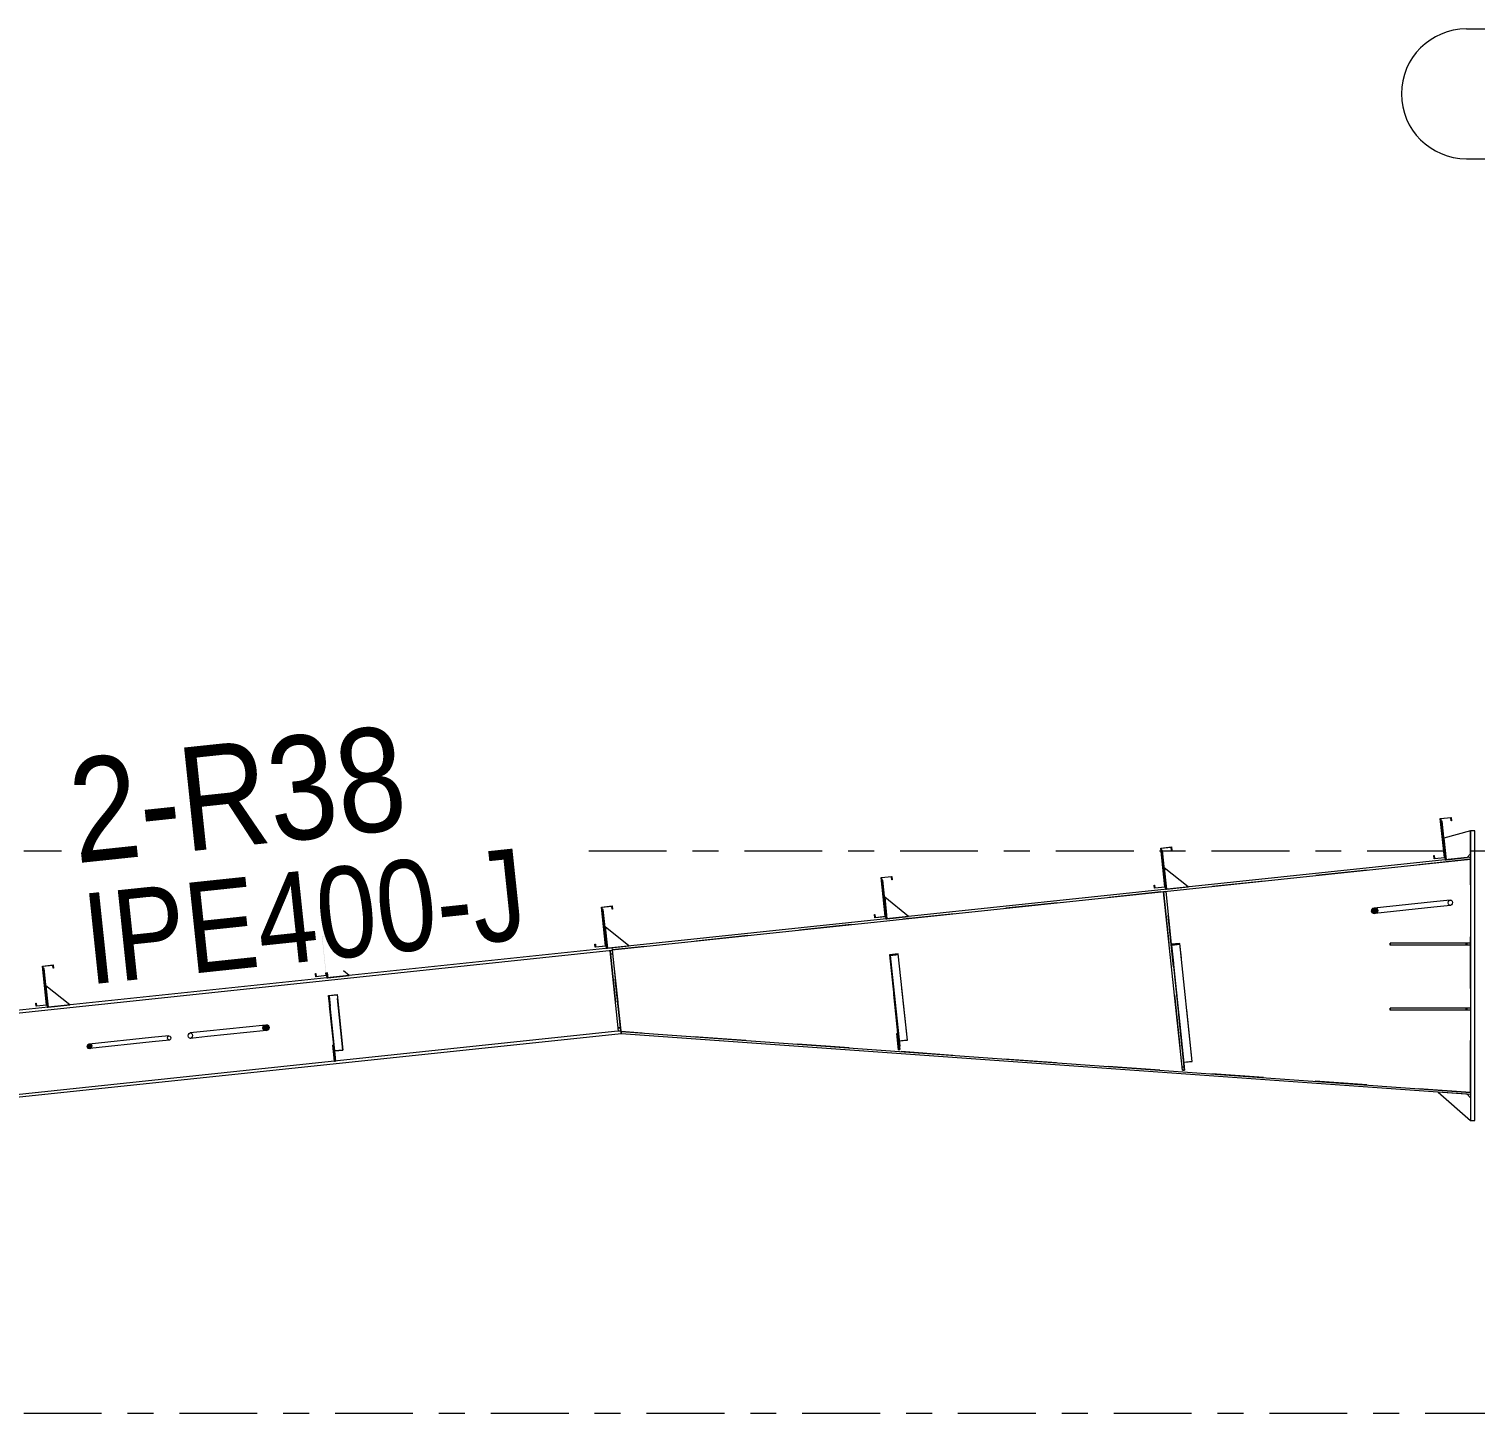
# Model space of a CAD drawing. Header units: millimetres. Extents: x -49 to 773, y -65 to 509.
# Drawn here: x 164.2 to 219.9, y 91.9 to 145.2 of the extents above; entities that cross this region are included whole.
import ezdxf

# ---------------------------------------------------------------- set-up
doc = ezdxf.new("R2010")
doc.units = ezdxf.units.MM
for name, pattern in [('XKITLINE00', [0]), ('XKITLINE02', [4, 2, -2]), ('XKITLINE03', [6, 3, -1, 1, -1])]:
    doc.linetypes.add(name, pattern=pattern)
for name, color, linetype, lineweight in [('Part', 2, 'Continuous', 0), ('PartMark', 7, 'Continuous', 0), ('S-grid', 1, 'Continuous', 0)]:
    doc.layers.add(name, color=color, linetype=linetype, lineweight=lineweight)
doc.styles.add('ARIAL', font='ARIAL.TTF')

# ---------------------------------------------------------------- blocks, each defined once
blk = doc.blocks.new('*A67')
at = {"layer": 'Part'}
blk.add_hatch(color=3, dxfattribs=at).paths.add_polyline_path([(175.491, 110.236), (175.906, 110.28), (175.919, 110.156), (175.904, 110.154), (175.892, 110.263), (175.508, 110.223), (175.665, 108.729), (175.251, 108.686), (175.238, 108.81), (175.253, 108.812), (175.264, 108.702), (175.649, 108.743)], flags=17)
blk = doc.blocks.new('*A68')
at = {"layer": 'Part'}
blk.add_hatch(color=3, dxfattribs=at).paths.add_polyline_path([(175.491, 110.236), (175.906, 110.28), (175.919, 110.156), (175.904, 110.154), (175.892, 110.263), (175.508, 110.223), (175.665, 108.729), (175.251, 108.686), (175.238, 108.81), (175.253, 108.812), (175.264, 108.702), (175.649, 108.743)], flags=17)
blk = doc.blocks.new('*A71')
at = {"layer": 'Part'}
blk.add_hatch(color=3, dxfattribs=at).paths.add_polyline_path([(175.746, 107.967), (176.077, 108.002), (176.079, 107.981), (175.765, 107.948), (175.807, 107.549), (175.79, 107.547)], flags=17)
blk = doc.blocks.new('*A72')
at = {"layer": 'Part'}
blk.add_hatch(color=3, dxfattribs=at).paths.add_polyline_path([(208.218, 109.937), (208.55, 109.972), (208.553, 109.94), (208.238, 109.907), (208.303, 109.294), (208.286, 109.292)], flags=17)
blk = doc.blocks.new('*A73')
at = {"layer": 'Part'}
blk.add_hatch(color=3, dxfattribs=at).paths.add_polyline_path([(197.367, 109.533), (197.699, 109.568), (197.702, 109.542), (197.387, 109.509), (197.439, 109.014), (197.422, 109.012)], flags=17)
blk = doc.blocks.new('*A75')
at = {"layer": 'Part'}
blk.add_hatch(color=3, dxfattribs=at).paths.add_polyline_path([(166.527, 106.09), (166.606, 106.073), (166.644, 106.018), (166.618, 105.956), (166.544, 105.924), (166.465, 105.94), (166.427, 105.995), (166.453, 106.057)], flags=17)
blk = doc.blocks.new('*A78')
at = {"layer": 'Part'}
blk.add_hatch(color=3, dxfattribs=at).paths.add_polyline_path([(173.395, 106.821), (173.448, 106.788), (173.471, 106.738), (173.459, 106.685), (173.414, 106.642), (173.35, 106.621), (173.282, 106.628), (173.23, 106.66), (173.206, 106.71), (173.219, 106.764), (173.263, 106.807), (173.328, 106.828)], flags=17)
blk = doc.blocks.new('*A81')
at = {"layer": 'Part'}
blk.add_hatch(color=3, dxfattribs=at).paths.add_polyline_path([(164.718, 109.1), (165.132, 109.144), (165.145, 109.019), (165.13, 109.018), (165.119, 109.127), (164.734, 109.086), (164.892, 107.593), (164.477, 107.549), (164.464, 107.674), (164.479, 107.675), (164.491, 107.566), (164.875, 107.606)], flags=17)
blk = doc.blocks.new('*A82')
at = {"layer": 'Part'}
blk.add_hatch(color=3, dxfattribs=at).paths.add_polyline_path([(164.718, 109.1), (165.132, 109.144), (165.145, 109.019), (165.13, 109.018), (165.119, 109.127), (164.734, 109.086), (164.892, 107.593), (164.477, 107.549), (164.464, 107.674), (164.479, 107.675), (164.491, 107.566), (164.875, 107.606)], flags=17)
blk = doc.blocks.new('*A85')
at = {"layer": 'Part'}
blk.add_hatch(color=3, dxfattribs=at).paths.add_polyline_path([(216.111, 111.326), (216.163, 111.294), (216.186, 111.244), (216.174, 111.19), (216.13, 111.147), (216.065, 111.126), (215.997, 111.133), (215.945, 111.166), (215.922, 111.216), (215.934, 111.27), (215.978, 111.313), (216.043, 111.333)], flags=17)
blk = doc.blocks.new('*A87')
at = {"layer": 'Part'}
blk.add_hatch(color=3, dxfattribs=at).paths.add_polyline_path([(218.586, 114.782), (219, 114.825), (219.013, 114.701), (218.998, 114.699), (218.987, 114.809), (218.602, 114.768), (218.76, 113.275), (218.345, 113.231), (218.332, 113.355), (218.347, 113.357), (218.359, 113.248), (218.743, 113.288)], flags=17)
blk = doc.blocks.new('*A88')
at = {"layer": 'Part'}
blk.add_hatch(color=3, dxfattribs=at).paths.add_polyline_path([(218.586, 114.782), (219, 114.825), (219.013, 114.701), (218.998, 114.699), (218.987, 114.809), (218.602, 114.768), (218.76, 113.275), (218.345, 113.231), (218.332, 113.355), (218.347, 113.357), (218.359, 113.248), (218.743, 113.288)], flags=17)
blk = doc.blocks.new('*A89')
at = {"layer": 'Part'}
blk.add_hatch(color=3, dxfattribs=at).paths.add_polyline_path([(186.265, 111.373), (186.679, 111.416), (186.692, 111.292), (186.677, 111.29), (186.666, 111.4), (186.281, 111.359), (186.439, 109.866), (186.025, 109.822), (186.011, 109.946), (186.026, 109.948), (186.038, 109.839), (186.422, 109.879)], flags=17)
blk = doc.blocks.new('*A90')
at = {"layer": 'Part'}
blk.add_hatch(color=3, dxfattribs=at).paths.add_polyline_path([(186.265, 111.373), (186.679, 111.416), (186.692, 111.292), (186.677, 111.29), (186.666, 111.4), (186.281, 111.359), (186.439, 109.866), (186.025, 109.822), (186.011, 109.946), (186.026, 109.948), (186.038, 109.839), (186.422, 109.879)], flags=17)
blk = doc.blocks.new('*A91')
at = {"layer": 'Part'}
blk.add_hatch(color=3, dxfattribs=at).paths.add_polyline_path([(197.039, 112.509), (197.453, 112.553), (197.466, 112.428), (197.451, 112.427), (197.44, 112.536), (197.055, 112.496), (197.213, 111.002), (196.798, 110.958), (196.785, 111.083), (196.8, 111.084), (196.811, 110.975), (197.196, 111.016)], flags=17)
blk = doc.blocks.new('*A92')
at = {"layer": 'Part'}
blk.add_hatch(color=3, dxfattribs=at).paths.add_polyline_path([(197.039, 112.509), (197.453, 112.553), (197.466, 112.428), (197.451, 112.427), (197.44, 112.536), (197.055, 112.496), (197.213, 111.002), (196.798, 110.958), (196.785, 111.083), (196.8, 111.084), (196.811, 110.975), (197.196, 111.016)], flags=17)
blk = doc.blocks.new('*A93')
at = {"layer": 'Part'}
blk.add_hatch(color=3, dxfattribs=at).paths.add_polyline_path([(207.812, 113.645), (208.226, 113.689), (208.24, 113.565), (208.225, 113.563), (208.213, 113.672), (207.829, 113.632), (207.986, 112.139), (207.572, 112.095), (207.559, 112.219), (207.574, 112.221), (207.585, 112.111), (207.97, 112.152)], flags=17)
blk = doc.blocks.new('*A94')
at = {"layer": 'Part'}
blk.add_hatch(color=3, dxfattribs=at).paths.add_polyline_path([(207.812, 113.645), (208.226, 113.689), (208.24, 113.565), (208.225, 113.563), (208.213, 113.672), (207.829, 113.632), (207.986, 112.139), (207.572, 112.095), (207.559, 112.219), (207.574, 112.221), (207.585, 112.111), (207.97, 112.152)], flags=17)
blk = doc.blocks.new('*A276')
at = {"layer": 'S-grid', "color": 1, "linetype": 'XKITLINE03', "lineweight": 0}
for p, q in [((-10, 113.542), (165.458, 113.542)), ((185.77, 113.542), (256.105, 113.542))]:
    blk.add_line(p, q, dxfattribs=at)
blk = doc.blocks.new('*A277')
at = {"layer": 'S-grid', "color": 1, "linetype": 'XKITLINE03', "lineweight": 0}
blk.add_line((-10, 91.875), (266.6, 91.875), dxfattribs=at)
blk = doc.blocks.new('*A279')
at = {"layer": 'Part', "color": 2, "linetype": 'XKITLINE00', "lineweight": 0}
for p, q in [((186.667, 109.806), (114.45, 102.189)), ((186.679, 109.698), (114.462, 102.081)), ((186.676, 109.723), (186.679, 109.698)), ((187.006, 106.599), (122.476, 99.793)), ((187.017, 106.491), (122.487, 99.685)), ((187.006, 106.599), (187.017, 106.491)), ((122.145, 99.758), (114.788, 98.982)), ((122.156, 99.65), (114.8, 98.874))]:
    blk.add_line(p, q, dxfattribs=at)
at = {"layer": 'Part', "color": 7, "linetype": 'XKITLINE02', "lineweight": 0}
for p, q in [((186.667, 109.806), (186.676, 109.723)), ((186.679, 109.698), (187.006, 106.599)), ((114.45, 102.189), (114.8, 98.874)), ((122.476, 99.793), (122.145, 99.758)), ((122.487, 99.685), (122.156, 99.65))]:
    blk.add_line(p, q, dxfattribs=at)
blk = doc.blocks.new('*A468')
at = {"layer": 'S-grid', "color": 1, "linetype": 'XKITLINE00', "lineweight": 0}
for p, q in [((219.589, 145.208), (224.577, 145.208)), ((219.589, 140.208), (224.577, 140.208))]:
    blk.add_line(p, q, dxfattribs=at)
for centre, start, end in [((219.589, 142.708), 90, 270), ((224.577, 142.708), 270, 90)]:
    blk.add_arc(centre, 2.5, start, end, dxfattribs=at)
blk = doc.blocks.new('*A477')
at = {"layer": 'Part', "color": 7, "linetype": 'XKITLINE02', "lineweight": 0}
for p, q in [((219.75, 107.482), (216.65, 107.482)), ((216.65, 107.398), (216.65, 107.482)), ((219.75, 107.398), (216.65, 107.398)), ((219.583, 107.398), (219.583, 107.482)), ((219.625, 107.398), (219.625, 107.482)), ((219.75, 107.482), (219.75, 107.398))]:
    blk.add_line(p, q, dxfattribs=at)
blk = doc.blocks.new('*A478')
at = {"layer": 'Part', "color": 7, "linetype": 'XKITLINE02', "lineweight": 0}
for p, q in [((219.75, 109.982), (216.65, 109.982)), ((216.65, 109.898), (216.65, 109.982)), ((219.75, 109.898), (216.65, 109.898)), ((219.583, 109.898), (219.583, 109.982)), ((219.625, 109.898), (219.625, 109.982)), ((219.75, 109.982), (219.75, 109.898))]:
    blk.add_line(p, q, dxfattribs=at)
blk = doc.blocks.new('*A479')
at = {"layer": 'Part', "color": 2, "linetype": 'XKITLINE00', "lineweight": 0}
for p, q in [((219.75, 114.315), (218.722, 114.025)), ((218.722, 114.025), (218.81, 113.196)), ((219.626, 113.282), (219.75, 113.421))]:
    blk.add_line(p, q, dxfattribs=at)
at = {"layer": 'Part', "color": 7, "linetype": 'XKITLINE02', "lineweight": 0}
for p, q in [((219.75, 113.421), (219.75, 114.315)), ((218.81, 113.196), (219.626, 113.282))]:
    blk.add_line(p, q, dxfattribs=at)
blk = doc.blocks.new('*A480')
at = {"layer": 'Part', "color": 2, "linetype": 'XKITLINE00', "lineweight": 0}
for p, q in [((218.652, 114.688), (218.611, 114.684)), ((218.81, 113.196), (218.652, 114.688)), ((218.76, 113.275), (218.768, 113.192))]:
    blk.add_line(p, q, dxfattribs=at)
at = {"layer": 'Part', "color": 7, "linetype": 'XKITLINE02', "lineweight": 0}
for p, q in [((218.611, 114.684), (218.76, 113.275)), ((218.768, 113.192), (218.81, 113.196))]:
    blk.add_line(p, q, dxfattribs=at)
blk = doc.blocks.new('*A481')
at = {"layer": 'Part', "color": 2, "linetype": 'XKITLINE00', "lineweight": 0}
for p, q in [((219.75, 109.982), (216.65, 109.982)), ((216.65, 109.982), (216.65, 109.898)), ((219.75, 109.898), (216.65, 109.898)), ((219.583, 109.898), (219.583, 109.982))]:
    blk.add_line(p, q, dxfattribs=at)
at = {"layer": 'Part', "color": 7, "linetype": 'XKITLINE02', "lineweight": 0}
for p, q in [((219.625, 109.898), (219.625, 109.982)), ((219.75, 109.982), (219.75, 109.898))]:
    blk.add_line(p, q, dxfattribs=at)
blk = doc.blocks.new('*A482')
at = {"layer": 'Part', "color": 2, "linetype": 'XKITLINE00', "lineweight": 0}
for p, q in [((219.75, 107.482), (216.65, 107.482)), ((216.65, 107.482), (216.65, 107.398)), ((219.75, 107.398), (216.65, 107.398)), ((219.583, 107.398), (219.583, 107.482))]:
    blk.add_line(p, q, dxfattribs=at)
at = {"layer": 'Part', "color": 7, "linetype": 'XKITLINE02', "lineweight": 0}
for p, q in [((219.625, 107.398), (219.625, 107.482)), ((219.75, 107.482), (219.75, 107.398))]:
    blk.add_line(p, q, dxfattribs=at)
blk = doc.blocks.new('*A530')
at = {"layer": 'Part', "color": 2, "linetype": 'XKITLINE00', "lineweight": 0}
for p, q in [((175.238, 108.81), (175.253, 108.812)), ((175.239, 108.802), (175.238, 108.81)), ((175.251, 108.686), (175.239, 108.802)), ((175.665, 108.729), (175.251, 108.686)), ((175.253, 108.812), (175.254, 108.803)), ((175.254, 108.803), (175.264, 108.702)), ((175.264, 108.702), (175.649, 108.743)), ((175.649, 108.743), (175.638, 108.844)), ((175.653, 108.845), (175.665, 108.729))]:
    blk.add_line(p, q, dxfattribs=at)
blk = doc.blocks.new('*A531')
at = {"layer": 'Part', "color": 2, "linetype": 'XKITLINE00', "lineweight": 0}
for p, q in [((175.238, 108.81), (175.253, 108.812)), ((175.239, 108.802), (175.238, 108.81)), ((175.251, 108.686), (175.239, 108.802)), ((175.665, 108.729), (175.251, 108.686)), ((175.253, 108.812), (175.254, 108.803)), ((175.254, 108.803), (175.264, 108.702)), ((175.264, 108.702), (175.649, 108.743)), ((175.649, 108.743), (175.638, 108.844)), ((175.653, 108.845), (175.665, 108.729))]:
    blk.add_line(p, q, dxfattribs=at)
blk = doc.blocks.new('*A532')
at = {"layer": 'Part', "color": 2, "linetype": 'XKITLINE00', "lineweight": 0}
for p, q in [((207.812, 113.645), (208.226, 113.689)), ((208.226, 113.689), (208.24, 113.565)), ((207.97, 112.152), (207.812, 113.645)), ((208.213, 113.672), (207.829, 113.632)), ((207.829, 113.632), (207.986, 112.139)), ((208.225, 113.563), (208.213, 113.672)), ((208.24, 113.565), (208.225, 113.563)), ((207.559, 112.219), (207.574, 112.221)), ((207.572, 112.095), (207.559, 112.219)), ((207.986, 112.139), (207.572, 112.095)), ((207.574, 112.221), (207.585, 112.111)), ((207.585, 112.111), (207.97, 112.152))]:
    blk.add_line(p, q, dxfattribs=at)
blk = doc.blocks.new('*A539')
at = {"layer": 'Part', "color": 2, "linetype": 'XKITLINE00', "lineweight": 0}
for p, q in [((187.017, 106.491), (187.023, 106.574)), ((219.744, 104.148), (187.017, 106.491)), ((187.023, 106.574), (219.75, 104.231)), ((219.75, 104.231), (219.744, 104.148))]:
    blk.add_line(p, q, dxfattribs=at)
blk = doc.blocks.new('*A540')
at = {"layer": 'Part', "color": 2, "linetype": 'XKITLINE00', "lineweight": 0}
for p, q in [((219.741, 113.295), (186.667, 109.806)), ((186.676, 109.723), (219.75, 113.212)), ((219.75, 113.212), (219.741, 113.295)), ((186.667, 109.806), (186.676, 109.723))]:
    blk.add_line(p, q, dxfattribs=at)
blk = doc.blocks.new('*A541')
at = {"layer": 'Part', "color": 7, "linetype": 'XKITLINE02', "lineweight": 0}
for p, q in [((219.75, 113.212), (186.676, 109.723)), ((219.75, 104.231), (219.75, 113.212)), ((186.676, 109.723), (187.008, 106.575)), ((219.75, 104.231), (187.023, 106.574))]:
    blk.add_line(p, q, dxfattribs=at)
at = {"layer": 'Part', "color": 2, "linetype": 'XKITLINE00', "lineweight": 0}
blk.add_line((187.023, 106.574), (187.008, 106.575), dxfattribs=at)
blk = doc.blocks.new('*A543')
at = {"layer": 'Part', "color": 7, "linetype": 'XKITLINE02', "lineweight": 0}
for p, q in [((175.998, 105.579), (175.746, 107.967)), ((176.014, 105.581), (175.765, 107.948)), ((176.303, 105.863), (176.077, 108.002)), ((175.97, 105.841), (176.302, 105.876)), ((175.988, 105.829), (176.303, 105.863)), ((175.998, 105.579), (176.014, 105.581))]:
    blk.add_line(p, q, dxfattribs=at)
blk = doc.blocks.new('*A549')
at = {"layer": 'Part', "color": 7, "linetype": 'XKITLINE02', "lineweight": 0}
for p, q in [((175.695, 108.85), (175.716, 108.651)), ((175.716, 108.651), (176.544, 108.738))]:
    blk.add_line(p, q, dxfattribs=at)
at = {"layer": 'Part', "color": 2, "linetype": 'XKITLINE00', "lineweight": 0}
blk.add_line((176.544, 108.738), (176.324, 108.916), dxfattribs=at)
blk = doc.blocks.new('*A550')
at = {"layer": 'Part', "color": 2, "linetype": 'XKITLINE00', "lineweight": 0}
for p, q in [((175.905, 106.057), (175.947, 106.061)), ((175.971, 105.435), (175.905, 106.057)), ((175.974, 105.801), (176.012, 105.439))]:
    blk.add_line(p, q, dxfattribs=at)
at = {"layer": 'Part', "color": 7, "linetype": 'XKITLINE02', "lineweight": 0}
for p, q in [((175.947, 106.061), (175.974, 105.801)), ((175.958, 105.559), (175.999, 105.564)), ((176.012, 105.439), (175.971, 105.435))]:
    blk.add_line(p, q, dxfattribs=at)
blk = doc.blocks.new('*A551')
at = {"layer": 'Part', "color": 7, "linetype": 'XKITLINE02', "lineweight": 0}
for p, q in [((175.947, 106.061), (175.905, 106.057)), ((175.905, 106.057), (175.971, 105.435)), ((176.012, 105.439), (175.947, 106.061)), ((175.958, 105.559), (175.999, 105.564)), ((175.971, 105.435), (176.012, 105.439))]:
    blk.add_line(p, q, dxfattribs=at)
blk = doc.blocks.new('*A552')
at = {"layer": 'Part', "color": 2, "linetype": 'XKITLINE00', "lineweight": 0}
for p, q in [((164.785, 109.006), (164.743, 109.002)), ((164.942, 107.515), (164.785, 109.006)), ((164.892, 107.593), (164.901, 107.51))]:
    blk.add_line(p, q, dxfattribs=at)
at = {"layer": 'Part', "color": 7, "linetype": 'XKITLINE02', "lineweight": 0}
for p, q in [((164.743, 109.002), (164.892, 107.593)), ((164.901, 107.51), (164.942, 107.515))]:
    blk.add_line(p, q, dxfattribs=at)
blk = doc.blocks.new('*A553')
at = {"layer": 'Part', "color": 2, "linetype": 'XKITLINE00', "lineweight": 0}
blk.add_line((165.771, 107.602), (164.855, 108.343), dxfattribs=at)
at = {"layer": 'Part', "color": 7, "linetype": 'XKITLINE02', "lineweight": 0}
for p, q in [((164.855, 108.343), (164.942, 107.515)), ((164.942, 107.515), (165.771, 107.602))]:
    blk.add_line(p, q, dxfattribs=at)
blk = doc.blocks.new('*A554')
at = {"layer": 'Part', "color": 7, "linetype": 'XKITLINE02', "lineweight": 0}
for p, q in [((175.653, 108.845), (175.665, 108.729)), ((175.674, 108.647), (175.716, 108.651))]:
    blk.add_line(p, q, dxfattribs=at)
at = {"layer": 'Part', "color": 2, "linetype": 'XKITLINE00', "lineweight": 0}
for p, q in [((175.665, 108.729), (175.674, 108.647)), ((175.716, 108.651), (175.695, 108.85))]:
    blk.add_line(p, q, dxfattribs=at)
blk = doc.blocks.new('*A555')
at = {"layer": 'Part', "color": 2, "linetype": 'XKITLINE00', "lineweight": 0}
for p, q in [((175.746, 107.967), (176.077, 108.002)), ((175.79, 107.547), (175.746, 107.967)), ((176.079, 107.981), (175.765, 107.948)), ((175.765, 107.948), (175.807, 107.549)), ((175.807, 107.549), (175.79, 107.547)), ((176.014, 105.581), (175.807, 107.549)), ((176.077, 108.002), (176.303, 105.863)), ((175.79, 107.547), (175.974, 105.801)), ((175.988, 105.829), (176.303, 105.863)), ((175.998, 105.579), (176.014, 105.581))]:
    blk.add_line(p, q, dxfattribs=at)
at = {"layer": 'Part', "color": 7, "linetype": 'XKITLINE02', "lineweight": 0}
for p, q in [((175.97, 105.841), (176.302, 105.876)), ((175.974, 105.801), (175.998, 105.579))]:
    blk.add_line(p, q, dxfattribs=at)
blk = doc.blocks.new('*A556')
at = {"layer": 'Part', "color": 7, "linetype": 'XKITLINE02', "lineweight": 0}
for p, q in [((197.739, 106.012), (197.367, 109.533)), ((197.755, 106.014), (197.387, 109.509)), ((198.049, 106.248), (197.699, 109.568)), ((197.717, 106.223), (198.048, 106.258)), ((197.734, 106.214), (198.049, 106.248)), ((197.739, 106.012), (197.755, 106.014))]:
    blk.add_line(p, q, dxfattribs=at)
blk = doc.blocks.new('*A557')
at = {"layer": 'Part', "color": 7, "linetype": 'XKITLINE02', "lineweight": 0}
for p, q in [((208.715, 105.229), (208.218, 109.937)), ((208.731, 105.231), (208.238, 109.907)), ((209.029, 105.426), (208.55, 109.972)), ((208.697, 105.399), (209.028, 105.434)), ((208.714, 105.392), (209.029, 105.426)), ((208.715, 105.229), (208.731, 105.231))]:
    blk.add_line(p, q, dxfattribs=at)
blk = doc.blocks.new('*A558')
at = {"layer": 'Part', "color": 2, "linetype": 'XKITLINE00', "lineweight": 0}
for p, q in [((186.332, 111.279), (186.29, 111.275)), ((186.489, 109.787), (186.332, 111.279)), ((186.439, 109.866), (186.448, 109.783))]:
    blk.add_line(p, q, dxfattribs=at)
at = {"layer": 'Part', "color": 7, "linetype": 'XKITLINE02', "lineweight": 0}
for p, q in [((186.29, 111.275), (186.439, 109.866)), ((186.448, 109.783), (186.489, 109.787))]:
    blk.add_line(p, q, dxfattribs=at)
blk = doc.blocks.new('*A559')
at = {"layer": 'Part', "color": 2, "linetype": 'XKITLINE00', "lineweight": 0}
blk.add_line((187.318, 109.875), (186.402, 110.616), dxfattribs=at)
at = {"layer": 'Part', "color": 7, "linetype": 'XKITLINE02', "lineweight": 0}
for p, q in [((186.402, 110.616), (186.489, 109.787)), ((186.489, 109.787), (187.318, 109.875))]:
    blk.add_line(p, q, dxfattribs=at)
blk = doc.blocks.new('*A560')
at = {"layer": 'Part', "color": 7, "linetype": 'XKITLINE02', "lineweight": 0}
for p, q in [((186.679, 109.698), (186.596, 109.69)), ((186.596, 109.69), (186.923, 106.59)), ((186.609, 109.565), (186.692, 109.574)), ((187.006, 106.599), (186.679, 109.698)), ((186.91, 106.714), (186.992, 106.723)), ((186.923, 106.59), (187.006, 106.599))]:
    blk.add_line(p, q, dxfattribs=at)
blk = doc.blocks.new('*A561')
at = {"layer": 'Part', "color": 7, "linetype": 'XKITLINE02', "lineweight": 0}
for p, q in [((186.679, 109.698), (186.596, 109.69)), ((186.609, 109.565), (186.692, 109.574)), ((186.992, 106.723), (186.91, 106.714)), ((187.006, 106.599), (186.923, 106.59))]:
    blk.add_line(p, q, dxfattribs=at)
at = {"layer": 'Part', "color": 2, "linetype": 'XKITLINE00', "lineweight": 0}
for p, q in [((186.923, 106.59), (186.596, 109.69)), ((186.679, 109.698), (187.006, 106.599))]:
    blk.add_line(p, q, dxfattribs=at)
blk = doc.blocks.new('*A562')
at = {"layer": 'Part', "color": 2, "linetype": 'XKITLINE00', "lineweight": 0}
for p, q in [((208.55, 109.972), (208.218, 109.937)), ((208.218, 109.937), (208.682, 105.543)), ((208.238, 109.907), (208.553, 109.94)), ((208.731, 105.231), (208.238, 109.907)), ((209.029, 105.426), (208.55, 109.972)), ((208.303, 109.294), (208.286, 109.292)), ((208.714, 105.392), (209.029, 105.426)), ((208.715, 105.229), (208.731, 105.231))]:
    blk.add_line(p, q, dxfattribs=at)
at = {"layer": 'Part', "color": 7, "linetype": 'XKITLINE02', "lineweight": 0}
for p, q in [((208.682, 105.543), (208.715, 105.229)), ((208.697, 105.399), (209.028, 105.434))]:
    blk.add_line(p, q, dxfattribs=at)
blk = doc.blocks.new('*A563')
at = {"layer": 'Part', "color": 2, "linetype": 'XKITLINE00', "lineweight": 0}
for p, q in [((207.879, 113.552), (207.837, 113.547)), ((208.036, 112.06), (207.879, 113.552)), ((207.986, 112.139), (207.995, 112.056))]:
    blk.add_line(p, q, dxfattribs=at)
at = {"layer": 'Part', "color": 7, "linetype": 'XKITLINE02', "lineweight": 0}
for p, q in [((207.837, 113.547), (207.986, 112.139)), ((207.995, 112.056), (208.036, 112.06))]:
    blk.add_line(p, q, dxfattribs=at)
blk = doc.blocks.new('*A564')
at = {"layer": 'Part', "color": 2, "linetype": 'XKITLINE00', "lineweight": 0}
blk.add_line((208.865, 112.147), (207.949, 112.889), dxfattribs=at)
at = {"layer": 'Part', "color": 7, "linetype": 'XKITLINE02', "lineweight": 0}
for p, q in [((207.949, 112.889), (208.036, 112.06)), ((208.036, 112.06), (208.865, 112.147))]:
    blk.add_line(p, q, dxfattribs=at)
blk = doc.blocks.new('*A565')
at = {"layer": 'Part', "color": 7, "linetype": 'XKITLINE02', "lineweight": 0}
for p, q in [((207.921, 111.964), (208.004, 111.973)), ((208.218, 109.937), (208.682, 105.543)), ((208.633, 105.21), (208.716, 105.218))]:
    blk.add_line(p, q, dxfattribs=at)
at = {"layer": 'Part', "color": 2, "linetype": 'XKITLINE00', "lineweight": 0}
for p, q in [((208.646, 105.085), (207.921, 111.964)), ((208.004, 111.973), (208.218, 109.937)), ((208.682, 105.543), (208.729, 105.094)), ((208.729, 105.094), (208.646, 105.085))]:
    blk.add_line(p, q, dxfattribs=at)
blk = doc.blocks.new('*A566')
at = {"layer": 'Part', "color": 7, "linetype": 'XKITLINE02', "lineweight": 0}
for p, q in [((208.004, 111.973), (207.921, 111.964)), ((207.921, 111.964), (208.646, 105.085)), ((208.729, 105.094), (208.004, 111.973)), ((208.633, 105.21), (208.716, 105.218)), ((208.646, 105.085), (208.729, 105.094))]:
    blk.add_line(p, q, dxfattribs=at)
blk = doc.blocks.new('*A567')
at = {"layer": 'Part', "color": 2, "linetype": 'XKITLINE00', "lineweight": 0}
for p, q in [((197.699, 109.568), (197.367, 109.533)), ((197.367, 109.533), (197.71, 106.288)), ((197.387, 109.509), (197.702, 109.542)), ((197.387, 109.509), (197.439, 109.014)), ((198.049, 106.248), (197.699, 109.568)), ((197.439, 109.014), (197.422, 109.012)), ((197.439, 109.014), (197.755, 106.014)), ((197.734, 106.214), (198.049, 106.248)), ((197.739, 106.012), (197.755, 106.014))]:
    blk.add_line(p, q, dxfattribs=at)
at = {"layer": 'Part', "color": 7, "linetype": 'XKITLINE02', "lineweight": 0}
for p, q in [((197.71, 106.288), (197.739, 106.012)), ((197.717, 106.223), (198.048, 106.258))]:
    blk.add_line(p, q, dxfattribs=at)
blk = doc.blocks.new('*A568')
at = {"layer": 'Part', "color": 2, "linetype": 'XKITLINE00', "lineweight": 0}
for p, q in [((197.105, 112.415), (197.064, 112.411)), ((197.263, 110.924), (197.105, 112.415)), ((197.213, 111.002), (197.221, 110.919))]:
    blk.add_line(p, q, dxfattribs=at)
at = {"layer": 'Part', "color": 7, "linetype": 'XKITLINE02', "lineweight": 0}
for p, q in [((197.064, 112.411), (197.213, 111.002)), ((197.221, 110.919), (197.263, 110.924))]:
    blk.add_line(p, q, dxfattribs=at)
blk = doc.blocks.new('*A569')
at = {"layer": 'Part', "color": 2, "linetype": 'XKITLINE00', "lineweight": 0}
blk.add_line((198.091, 111.011), (197.175, 111.752), dxfattribs=at)
at = {"layer": 'Part', "color": 7, "linetype": 'XKITLINE02', "lineweight": 0}
for p, q in [((197.175, 111.752), (197.263, 110.924)), ((197.263, 110.924), (198.091, 111.011))]:
    blk.add_line(p, q, dxfattribs=at)
blk = doc.blocks.new('*A570')
at = {"layer": 'Part', "color": 2, "linetype": 'XKITLINE00', "lineweight": 0}
for p, q in [((197.646, 106.497), (197.687, 106.501)), ((197.711, 105.875), (197.646, 106.497)), ((197.71, 106.288), (197.753, 105.88)), ((197.753, 105.88), (197.711, 105.875))]:
    blk.add_line(p, q, dxfattribs=at)
at = {"layer": 'Part', "color": 7, "linetype": 'XKITLINE02', "lineweight": 0}
for p, q in [((197.687, 106.501), (197.71, 106.288)), ((197.698, 106), (197.74, 106.004))]:
    blk.add_line(p, q, dxfattribs=at)
blk = doc.blocks.new('*A571')
at = {"layer": 'Part', "color": 7, "linetype": 'XKITLINE02', "lineweight": 0}
for p, q in [((197.687, 106.501), (197.646, 106.497)), ((197.646, 106.497), (197.711, 105.875)), ((197.753, 105.88), (197.687, 106.501)), ((197.698, 106), (197.74, 106.004)), ((197.711, 105.875), (197.753, 105.88))]:
    blk.add_line(p, q, dxfattribs=at)
blk = doc.blocks.new('*A574')
at = {"layer": 'Part', "color": 2, "linetype": 'XKITLINE00', "lineweight": 0}
for p, q in [((219.75, 114.315), (219.75, 103.148)), ((219.917, 114.315), (219.75, 114.315)), ((219.917, 103.148), (219.917, 114.315)), ((219.75, 103.148), (219.917, 103.148))]:
    blk.add_line(p, q, dxfattribs=at)
blk = doc.blocks.new('*A575')
at = {"layer": 'Part', "color": 2, "linetype": 'XKITLINE00', "lineweight": 0}
for p, q in [((218.503, 104.237), (219.75, 103.148)), ((219.625, 104.157), (219.75, 104.023))]:
    blk.add_line(p, q, dxfattribs=at)
at = {"layer": 'Part', "color": 7, "linetype": 'XKITLINE02', "lineweight": 0}
for p, q in [((219.625, 104.157), (218.503, 104.237)), ((219.75, 104.023), (219.75, 103.148))]:
    blk.add_line(p, q, dxfattribs=at)
blk = doc.blocks.new('*A576')
at = {"layer": 'Part', "color": 2, "linetype": 'XKITLINE00', "lineweight": 0}
for p, q in [((166.453, 106.057), (166.427, 105.995)), ((166.427, 105.995), (166.465, 105.94)), ((166.527, 106.09), (166.453, 106.057)), ((166.465, 105.94), (166.544, 105.924)), ((168.93, 106.343), (166.527, 106.09)), ((166.606, 106.073), (166.527, 106.09)), ((168.948, 106.177), (166.544, 105.924)), ((166.544, 105.924), (166.618, 105.956)), ((166.644, 106.018), (166.606, 106.073)), ((166.618, 105.956), (166.644, 106.018))]:
    blk.add_line(p, q, dxfattribs=at)
at = {"layer": 'Part', "color": 7, "linetype": 'XKITLINE02', "lineweight": 0}
for p, q in [((169.597, 106.413), (168.93, 106.343)), ((169.614, 106.248), (168.948, 106.177)), ((169.542, 106.324), (169.555, 106.384)), ((169.567, 106.267), (169.542, 106.324)), ((169.555, 106.384), (169.597, 106.413)), ((169.614, 106.248), (169.567, 106.267)), ((169.597, 106.413), (169.644, 106.394)), ((169.657, 106.277), (169.614, 106.248)), ((169.644, 106.394), (169.669, 106.337)), ((169.669, 106.337), (169.657, 106.277))]:
    blk.add_line(p, q, dxfattribs=at)
blk = doc.blocks.new('*A581')
at = {"layer": 'Part', "color": 7, "linetype": 'XKITLINE02', "lineweight": 0}
for p, q in [((170.34, 106.408), (170.345, 106.461)), ((170.345, 106.461), (170.371, 106.502)), ((170.371, 106.502), (170.41, 106.52)), ((171.054, 106.588), (170.41, 106.52)), ((170.41, 106.52), (170.452, 106.511)), ((170.452, 106.511), (170.486, 106.476)), ((170.486, 106.476), (170.502, 106.425)), ((170.356, 106.357), (170.34, 106.408)), ((170.39, 106.323), (170.356, 106.357)), ((170.432, 106.313), (170.39, 106.323)), ((171.076, 106.381), (170.432, 106.313)), ((170.471, 106.331), (170.432, 106.313)), ((170.497, 106.372), (170.471, 106.331)), ((170.502, 106.425), (170.497, 106.372))]:
    blk.add_line(p, q, dxfattribs=at)
at = {"layer": 'Part', "color": 2, "linetype": 'XKITLINE00', "lineweight": 0}
for p, q in [((173.328, 106.828), (171.054, 106.588)), ((173.35, 106.621), (171.076, 106.381)), ((173.219, 106.764), (173.206, 106.71)), ((173.206, 106.71), (173.23, 106.66)), ((173.263, 106.807), (173.219, 106.764)), ((173.23, 106.66), (173.282, 106.628)), ((173.328, 106.828), (173.263, 106.807)), ((173.282, 106.628), (173.35, 106.621)), ((173.395, 106.821), (173.328, 106.828)), ((173.35, 106.621), (173.414, 106.642)), ((173.448, 106.788), (173.395, 106.821)), ((173.414, 106.642), (173.459, 106.685)), ((173.471, 106.738), (173.448, 106.788)), ((173.459, 106.685), (173.471, 106.738))]:
    blk.add_line(p, q, dxfattribs=at)
blk = doc.blocks.new('*A584')
at = {"layer": 'Part', "color": 2, "linetype": 'XKITLINE00', "lineweight": 0}
for p, q in [((164.718, 109.1), (165.132, 109.144)), ((164.875, 107.606), (164.718, 109.1)), ((165.119, 109.127), (164.734, 109.086)), ((164.734, 109.086), (164.892, 107.593)), ((165.13, 109.018), (165.119, 109.127)), ((165.145, 109.019), (165.13, 109.018)), ((165.132, 109.144), (165.145, 109.019)), ((164.464, 107.674), (164.479, 107.675)), ((164.477, 107.549), (164.464, 107.674)), ((164.892, 107.593), (164.477, 107.549)), ((164.479, 107.675), (164.491, 107.566)), ((164.491, 107.566), (164.875, 107.606))]:
    blk.add_line(p, q, dxfattribs=at)
blk = doc.blocks.new('*A585')
at = {"layer": 'Part', "color": 2, "linetype": 'XKITLINE00', "lineweight": 0}
for p, q in [((164.718, 109.1), (165.132, 109.144)), ((164.875, 107.606), (164.718, 109.1)), ((165.119, 109.127), (164.734, 109.086)), ((164.734, 109.086), (164.892, 107.593)), ((165.13, 109.018), (165.119, 109.127)), ((165.145, 109.019), (165.13, 109.018)), ((165.132, 109.144), (165.145, 109.019)), ((164.464, 107.674), (164.479, 107.675)), ((164.477, 107.549), (164.464, 107.674)), ((164.892, 107.593), (164.477, 107.549)), ((164.479, 107.675), (164.491, 107.566)), ((164.491, 107.566), (164.875, 107.606))]:
    blk.add_line(p, q, dxfattribs=at)
blk = doc.blocks.new('*A588')
at = {"layer": 'Part', "color": 2, "linetype": 'XKITLINE00', "lineweight": 0}
for p, q in [((218.317, 111.573), (216.043, 111.333)), ((215.934, 111.27), (215.922, 111.216)), ((215.922, 111.216), (215.945, 111.166)), ((215.978, 111.313), (215.934, 111.27)), ((215.945, 111.166), (215.997, 111.133)), ((216.043, 111.333), (215.978, 111.313)), ((215.997, 111.133), (216.065, 111.126)), ((216.111, 111.326), (216.043, 111.333)), ((218.339, 111.366), (216.065, 111.126)), ((216.065, 111.126), (216.13, 111.147)), ((216.163, 111.294), (216.111, 111.326)), ((216.13, 111.147), (216.174, 111.19)), ((216.186, 111.244), (216.163, 111.294)), ((216.174, 111.19), (216.186, 111.244))]:
    blk.add_line(p, q, dxfattribs=at)
at = {"layer": 'Part', "color": 7, "linetype": 'XKITLINE02', "lineweight": 0}
for p, q in [((218.961, 111.641), (218.317, 111.573)), ((218.891, 111.529), (218.896, 111.582)), ((218.907, 111.478), (218.891, 111.529)), ((218.896, 111.582), (218.922, 111.623)), ((218.941, 111.444), (218.907, 111.478)), ((218.922, 111.623), (218.961, 111.641)), ((218.961, 111.641), (219.003, 111.632)), ((219.022, 111.452), (218.983, 111.434)), ((219.003, 111.632), (219.037, 111.597)), ((219.048, 111.493), (219.022, 111.452)), ((219.037, 111.597), (219.053, 111.546)), ((219.053, 111.546), (219.048, 111.493)), ((218.983, 111.434), (218.339, 111.366)), ((218.983, 111.434), (218.941, 111.444))]:
    blk.add_line(p, q, dxfattribs=at)
blk = doc.blocks.new('*A590')
at = {"layer": 'Part', "color": 2, "linetype": 'XKITLINE00', "lineweight": 0}
for p, q in [((218.586, 114.782), (219, 114.825)), ((218.987, 114.809), (218.602, 114.768)), ((218.998, 114.699), (218.987, 114.809)), ((219, 114.825), (219.013, 114.701)), ((218.743, 113.288), (218.586, 114.782)), ((218.602, 114.768), (218.76, 113.275)), ((219.013, 114.701), (218.998, 114.699)), ((218.332, 113.355), (218.347, 113.357)), ((218.345, 113.231), (218.332, 113.355)), ((218.76, 113.275), (218.345, 113.231)), ((218.347, 113.357), (218.359, 113.248)), ((218.359, 113.248), (218.743, 113.288))]:
    blk.add_line(p, q, dxfattribs=at)
blk = doc.blocks.new('*A591')
at = {"layer": 'Part', "color": 2, "linetype": 'XKITLINE00', "lineweight": 0}
for p, q in [((218.586, 114.782), (219, 114.825)), ((218.987, 114.809), (218.602, 114.768)), ((218.998, 114.699), (218.987, 114.809)), ((219, 114.825), (219.013, 114.701)), ((218.743, 113.288), (218.586, 114.782)), ((218.602, 114.768), (218.76, 113.275)), ((219.013, 114.701), (218.998, 114.699)), ((218.332, 113.355), (218.347, 113.357)), ((218.345, 113.231), (218.332, 113.355)), ((218.76, 113.275), (218.345, 113.231)), ((218.347, 113.357), (218.359, 113.248)), ((218.359, 113.248), (218.743, 113.288))]:
    blk.add_line(p, q, dxfattribs=at)
blk = doc.blocks.new('*A592')
at = {"layer": 'Part', "color": 2, "linetype": 'XKITLINE00', "lineweight": 0}
for p, q in [((186.265, 111.373), (186.679, 111.416)), ((186.422, 109.879), (186.265, 111.373)), ((186.666, 111.4), (186.281, 111.359)), ((186.281, 111.359), (186.439, 109.866)), ((186.677, 111.29), (186.666, 111.4)), ((186.692, 111.292), (186.677, 111.29)), ((186.679, 111.416), (186.692, 111.292)), ((186.011, 109.946), (186.026, 109.948)), ((186.012, 109.938), (186.011, 109.946)), ((186.025, 109.822), (186.012, 109.938)), ((186.439, 109.866), (186.025, 109.822)), ((186.026, 109.948), (186.027, 109.94)), ((186.027, 109.94), (186.038, 109.839)), ((186.038, 109.839), (186.422, 109.879))]:
    blk.add_line(p, q, dxfattribs=at)
blk = doc.blocks.new('*A593')
at = {"layer": 'Part', "color": 2, "linetype": 'XKITLINE00', "lineweight": 0}
for p, q in [((186.265, 111.373), (186.679, 111.416)), ((186.422, 109.879), (186.265, 111.373)), ((186.666, 111.4), (186.281, 111.359)), ((186.281, 111.359), (186.439, 109.866)), ((186.677, 111.29), (186.666, 111.4)), ((186.692, 111.292), (186.677, 111.29)), ((186.679, 111.416), (186.692, 111.292)), ((186.011, 109.946), (186.026, 109.948)), ((186.012, 109.938), (186.011, 109.946)), ((186.025, 109.822), (186.012, 109.938)), ((186.439, 109.866), (186.025, 109.822)), ((186.026, 109.948), (186.027, 109.94)), ((186.027, 109.94), (186.038, 109.839)), ((186.038, 109.839), (186.422, 109.879))]:
    blk.add_line(p, q, dxfattribs=at)
blk = doc.blocks.new('*A594')
at = {"layer": 'Part', "color": 2, "linetype": 'XKITLINE00', "lineweight": 0}
for p, q in [((197.039, 112.509), (197.453, 112.553)), ((197.196, 111.016), (197.039, 112.509)), ((197.44, 112.536), (197.055, 112.496)), ((197.055, 112.496), (197.213, 111.002)), ((197.451, 112.427), (197.44, 112.536)), ((197.466, 112.428), (197.451, 112.427)), ((197.453, 112.553), (197.466, 112.428)), ((196.785, 111.083), (196.8, 111.084)), ((196.798, 110.958), (196.785, 111.083)), ((197.213, 111.002), (196.798, 110.958)), ((196.8, 111.084), (196.811, 110.975)), ((196.811, 110.975), (197.196, 111.016))]:
    blk.add_line(p, q, dxfattribs=at)
blk = doc.blocks.new('*A595')
at = {"layer": 'Part', "color": 2, "linetype": 'XKITLINE00', "lineweight": 0}
for p, q in [((197.039, 112.509), (197.453, 112.553)), ((197.196, 111.016), (197.039, 112.509)), ((197.44, 112.536), (197.055, 112.496)), ((197.055, 112.496), (197.213, 111.002)), ((197.451, 112.427), (197.44, 112.536)), ((197.466, 112.428), (197.451, 112.427)), ((197.453, 112.553), (197.466, 112.428)), ((196.785, 111.083), (196.8, 111.084)), ((196.798, 110.958), (196.785, 111.083)), ((197.213, 111.002), (196.798, 110.958)), ((196.8, 111.084), (196.811, 110.975)), ((196.811, 110.975), (197.196, 111.016))]:
    blk.add_line(p, q, dxfattribs=at)
blk = doc.blocks.new('*A596')
at = {"layer": 'Part', "color": 2, "linetype": 'XKITLINE00', "lineweight": 0}
for p, q in [((207.812, 113.645), (208.226, 113.689)), ((208.226, 113.689), (208.24, 113.565)), ((207.97, 112.152), (207.812, 113.645)), ((208.213, 113.672), (207.829, 113.632)), ((207.829, 113.632), (207.986, 112.139)), ((208.225, 113.563), (208.213, 113.672)), ((208.24, 113.565), (208.225, 113.563)), ((207.559, 112.219), (207.574, 112.221)), ((207.572, 112.095), (207.559, 112.219)), ((207.986, 112.139), (207.572, 112.095)), ((207.574, 112.221), (207.585, 112.111)), ((207.585, 112.111), (207.97, 112.152))]:
    blk.add_line(p, q, dxfattribs=at)
blk = doc.blocks.new('*A1216')
at = {"layer": 'PartMark', "color": 3, "style": 'ARIAL', "width": 0.85}
blk.add_text('2-R38', height=4, rotation=6.0218, dxfattribs=at).set_placement((166.012, 113.057))
at = {"layer": 'PartMark', "color": 7, "style": 'ARIAL', "width": 0.85}
blk.add_text('IPE400-J', height=3.5, rotation=6.0218, dxfattribs=at).set_placement((166.505, 108.383))

msp = doc.modelspace()

# ---------------------------------------------------------------- block references
at = {"lineweight": 0}
for name in ['*A468', '*A1216', '*A276', '*A87', '*A88', '*A590', '*A591', '*A480', '*A479', '*A574', '*A93', '*A94', '*A532', '*A596', '*A540', '*A541', '*A563', '*A564', '*A91', '*A92', '*A594', '*A595', '*A568', '*A569', '*A565', '*A566', '*A588', '*A89', '*A90', '*A592', '*A593', '*A558', '*A85', '*A559', '*A279', '*A67', '*A68', '*A72', '*A557', '*A562', '*A478', '*A481', '*A560', '*A561', '*A73', '*A556', '*A567', '*A81', '*A82', '*A584', '*A585', '*A552', '*A530', '*A531', '*A554', '*A549', '*A553', '*A71', '*A543', '*A555', '*A477', '*A482', '*A581', '*A78', '*A539', '*A570', '*A571', '*A576', '*A75', '*A550', '*A551', '*A575', '*A277']:
    msp.add_blockref(name, (0, 0), dxfattribs=at)

doc.saveas('drawing.dxf')
